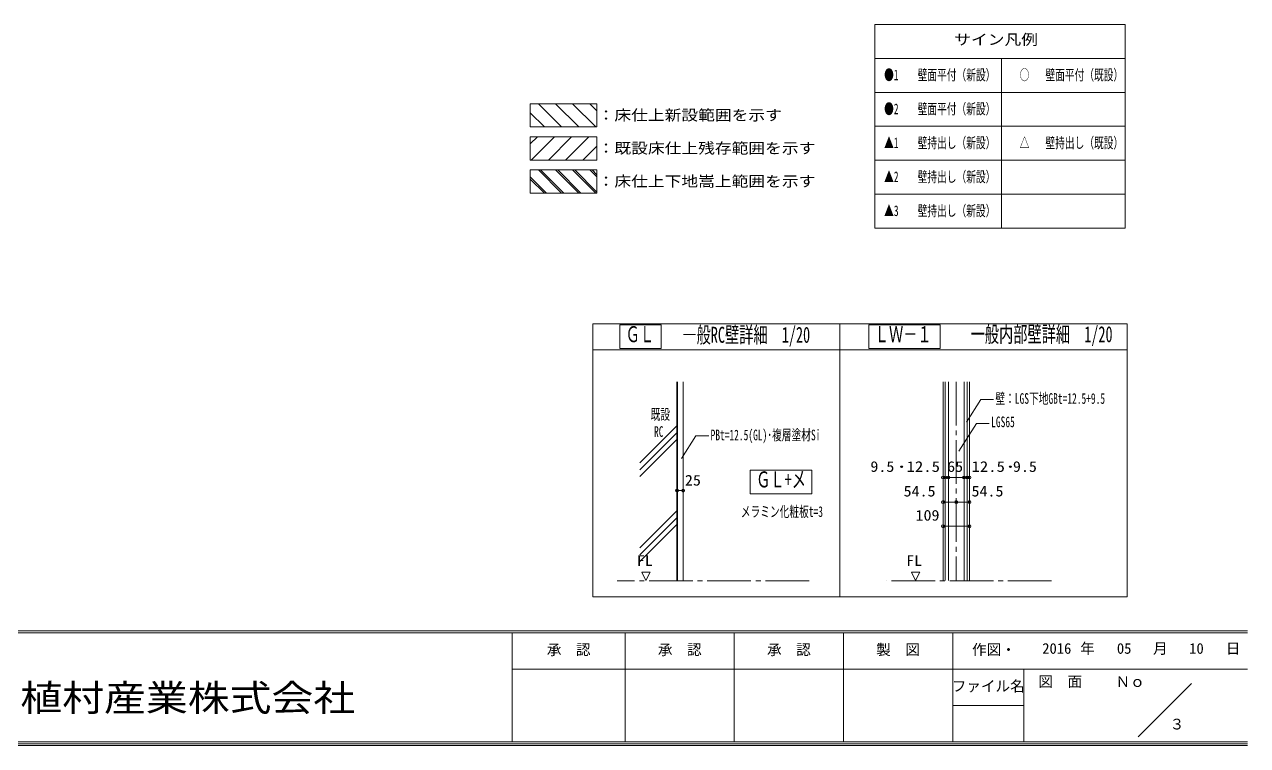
# Model space of a CAD drawing. Units: millimetres on the paper, enlarged 50 times, with parts at 1:20. Extents: x -48066 to 77311, y -302220 to 10476.
# Drawn here: x -20517 to -7916, y -55105 to -47673 of the extents above; entities that cross this region are included whole.
import ezdxf
from ezdxf.enums import TextEntityAlignment as Align

# ---------------------------------------------------------------- set-up
doc = ezdxf.new("R2010")
doc.units = ezdxf.units.MM
doc.header["$LTSCALE"] = 50
doc.header["$PDMODE"] = 32
doc.header["$PDSIZE"] = 30
doc.linetypes.add('CHAIN2', pattern=[12, 9, -1, 1, -1])
for name, color, linetype, lineweight in [('3-4_Dｼｰﾄ', 4, 'Continuous', 18), ('D-0_通り芯', 4, 'CHAIN2', 18), ('D-1_躯体', 4, 'Continuous', 18), ('D-3_建具', 3, 'Continuous', 18), ('D-4_家具', 2, 'Continuous', 35), ('D-5_寸法', 6, 'Continuous', 18), ('D-8_文字', 7, 'Continuous', 9), ('D-A_仕上枠', 4, 'Continuous', 18), ('E-0_補助全色', 4, 'Continuous', 18), ('F-0_図面枠', 4, 'Continuous', 18), ('F-6_凡例', 4, 'Continuous', 18)]:
    doc.layers.add(name, color=color, linetype=linetype, lineweight=lineweight)
doc.layers.add('D-7_ﾊﾂﾁ陰線', color=4, linetype='Continuous')
doc.styles.add('ＭＳ ゴシック', font='')
doc.styles.get('ＭＳ ゴシック').set_extended_font_data('MS Gothic')

msp = doc.modelspace()

# ---------------------------------------------------------------- linework, layer by layer
at = {"layer": '3-4_Dｼｰﾄ'}
for p, q in [((-11817.45, -51014.25), (-11817.45, -50768.8)), ((-13039.59, -52510.9), (-13039.59, -52265.44))]:
    msp.add_line(p, q, dxfattribs=at)
msp.add_lwpolyline([(-14384.36, -50768.8), (-13956.93, -50768.8), (-13956.93, -51014.25), (-14384.36, -51014.25)], close=True, dxfattribs=at)
for points in [[(-11817.45, -50768.8), (-11082.51, -50768.8), (-11082.51, -51014.25), (-11817.45, -51014.25)], [(-13039.59, -52265.44), (-12403.79, -52265.44), (-12403.79, -52510.9), (-13039.59, -52510.9)]]:
    msp.add_lwpolyline(points, dxfattribs=at)
at = {"layer": 'D-0_通り芯'}
for p, q in [((-10917.17, -51357), (-10917.17, -53407.01)), ((-12431.63, -53407.01), (-14411.46, -53407.01)), ((-9934.5, -53407.01), (-11635.87, -53407.01))]:
    msp.add_line(p, q, dxfattribs=at)
at = {"layer": 'D-1_躯体'}
for p, q in [((-10998.42, -51357), (-10998.42, -53402.98)), ((-10835.92, -51357), (-10835.92, -53402.98)), ((-10708.3, -51784.45), (-10888.68, -52071.24)), ((-10576.23, -51784.45), (-10708.3, -51784.45))]:
    msp.add_line(p, q, dxfattribs=at)
for points in [[(-10532.92, -51537.09), (-10664.99, -51537.09), (-10811.83, -51770.55)], [(-13467.26, -51913.23), (-13599.33, -51913.23), (-13746.17, -52146.69)]]:
    msp.add_lwpolyline(points, dxfattribs=at)
for points in [[(-14113.28, -53403.61), (-14069.28, -53319.62), (-14155.28, -53319.62)], [(-11337.7, -53403.61), (-11293.7, -53319.62), (-11379.7, -53319.62)]]:
    msp.add_lwpolyline(points, close=True, dxfattribs=at)
at = {"layer": 'D-3_建具'}
for p, q in [((-13730.25, -51357), (-13730.25, -53407.01)), ((-11053.42, -51357), (-11053.42, -53407.01)), ((-11029.67, -51357), (-11029.67, -53402.98)), ((-10804.67, -51357), (-10804.67, -53402.98)), ((-10780.92, -51357), (-10780.92, -53407.01))]:
    msp.add_line(p, q, dxfattribs=at)
at = {"layer": 'D-4_家具'}
msp.add_line((-13792.75, -51357), (-13792.75, -53407.01), dxfattribs=at)
at = {"layer": 'D-5_寸法'}
for p, q in [((-14661.3, -50758.09), (-14661.3, -53572.19)), ((-14661.3, -50758.09), (-9154.72, -50758.09)), ((-12115.28, -53572.19), (-12115.28, -50758.09)), ((-9154.72, -50758.09), (-9154.72, -53572.19)), ((-14661.3, -51025.61), (-9154.72, -51025.61)), ((-14661.3, -53572.19), (-9154.72, -53572.19))]:
    msp.add_line(p, q, dxfattribs=at)
at = {"layer": 'D-8_文字'}
for p, q in [((-14178.23, -52192), (-13792.75, -51806.51)), ((-14178.23, -52262.71), (-13792.75, -51877.22)), ((-14178.23, -52333.42), (-13792.75, -51947.94)), ((-14178.23, -53067.79), (-13792.75, -52682.3)), ((-14178.23, -53138.5), (-13792.75, -52753.01)), ((-14178.23, -53209.21), (-13792.75, -52823.72))]:
    msp.add_line(p, q, dxfattribs=at)
at = {"layer": 'D-A_仕上枠'}
msp.add_line((-13792.75, -52477.22), (-13730.25, -52477.22), dxfattribs=at)
for p in [(-11053.42, -52342.54), (-11029.67, -52342.54), (-10998.42, -52342.54), (-10835.92, -52342.54), (-10804.67, -52342.54), (-10780.92, -52342.54), (-13792.75, -52477.22), (-13730.25, -52477.22), (-11053.42, -52595.86), (-10917.17, -52595.86), (-10780.92, -52595.86), (-11053.42, -52844.84), (-10780.92, -52844.84)]:
    msp.add_point(p, dxfattribs=at)
at = {"layer": 'E-0_補助全色'}
for p, q in [((-11053.42, -52342.54), (-11029.67, -52342.54)), ((-11029.67, -52342.54), (-10998.42, -52342.54)), ((-10998.42, -52342.54), (-10835.92, -52342.54)), ((-10835.92, -52342.54), (-10804.67, -52342.54)), ((-10804.67, -52342.54), (-10780.92, -52342.54)), ((-11053.42, -52595.86), (-10917.17, -52595.86)), ((-10917.17, -52595.86), (-10780.92, -52595.86)), ((-11053.42, -52844.84), (-10780.92, -52844.84))]:
    msp.add_line(p, q, dxfattribs=at)
at = {"layer": 'F-0_図面枠'}
for p, q in [((-11756.53, -47673.04), (-11756.53, -49773.04)), ((-11756.53, -48023.04), (-9178.04, -48023.04)), ((-10451.3, -48023.04), (-10451.3, -49773.04)), ((-11756.53, -48373.04), (-9178.04, -48373.04)), ((-11756.53, -48723.04), (-9178.04, -48723.04)), ((-11756.53, -49073.04), (-9178.04, -49073.04)), ((-11756.53, -49423.04), (-9178.04, -49423.04)), ((-9178.04, -49773.04), (-11756.53, -49773.04))]:
    msp.add_line(p, q, dxfattribs=at)
at = {"layer": 'F-0_図面枠', "color": 7, "lineweight": 9}
for p, q in [((-48066.07, -53923.31), (-7916.06, -53923.31)), ((-48066.07, -53942.06), (-7916.06, -53942.06)), ((-15491.06, -53942.06), (-15491.06, -55067.29)), ((-14328.58, -53942.06), (-14328.58, -55064.95)), ((-13203.56, -53942.06), (-13203.56, -55064.95)), ((-12078.57, -53942.06), (-12078.57, -55064.95)), ((-10953.56, -53942.06), (-10953.56, -55064.95)), ((-9043.36, -55015.98), (-8494.37, -54466.98)), ((-48066.07, -55067.58), (-7916.06, -55067.58)), ((-48066.07, -55086.33), (-7916.06, -55086.33)), ((-48066.07, -55105.08), (-7916.06, -55105.08))]:
    msp.add_line(p, q, dxfattribs=at)
at = {"layer": 'F-0_図面枠', "color": 6}
for p, q in [((-15491.06, -54317.53), (-7916.06, -54317.53)), ((-10221.5, -54317.53), (-10221.5, -55064.95)), ((-10953.56, -54692.55), (-10221.5, -54692.55))]:
    msp.add_line(p, q, dxfattribs=at)
at = {"layer": 'F-0_図面枠'}
msp.add_lwpolyline([(-11756.53, -47673.04), (-9178.04, -47673.04), (-9178.04, -49773.04)], dxfattribs=at)
at = {"layer": 'F-6_凡例'}
for p, q in [((-14983.7, -48729.42), (-15222.35, -48490.77)), ((-14806.92, -48729.42), (-15045.57, -48490.77)), ((-14630.14, -48729.42), (-14868.79, -48490.77)), ((-14619.71, -48563.08), (-14692.02, -48490.77)), ((-15160.47, -48729.42), (-15305.07, -48584.83)), ((-15305.07, -48904.13), (-15232.76, -48831.83)), ((-15294.63, -49070.48), (-15055.98, -48831.83)), ((-15117.86, -49070.48), (-14879.21, -48831.83)), ((-14941.08, -49070.48), (-14702.43, -48831.83)), ((-14764.3, -49070.48), (-14619.71, -48925.88)), ((-15137.29, -49411.53), (-15305.07, -49243.75)), ((-15160.47, -49411.53), (-15305.07, -49266.94)), ((-14983.7, -49411.53), (-15222.35, -49172.88)), ((-14960.51, -49411.53), (-15199.16, -49172.88)), ((-14806.92, -49411.53), (-15045.57, -49172.88)), ((-14783.73, -49411.53), (-15022.38, -49172.88)), ((-14630.14, -49411.53), (-14868.79, -49172.88)), ((-14618.55, -49399.93), (-14845.61, -49172.88)), ((-14619.71, -49245.18), (-14692.02, -49172.88)), ((-14619.71, -49221.99), (-14668.83, -49172.88))]:
    msp.add_line(p, q, dxfattribs=at)
at = {"layer": 'F-6_凡例', "color": 7, "lineweight": 9}
for points in [[(-15305.07, -48490.77), (-14619.71, -48490.77), (-14619.71, -48729.42), (-15305.07, -48729.42)], [(-15305.07, -48831.83), (-14619.71, -48831.83), (-14619.71, -49070.48), (-15305.07, -49070.48)], [(-15305.07, -49172.88), (-14619.71, -49172.88), (-14619.71, -49411.53), (-15305.07, -49411.53)]]:
    msp.add_lwpolyline(points, close=True, dxfattribs=at)

# ---------------------------------------------------------------- texts
at = {"layer": 'D-7_ﾊﾂﾁ陰線', "style": 'ＭＳ ゴシック'}
for s, height, width, p in [('ＧＬ', 165, 0.65, (-14322.69, -50997.35)), ('―般RC壁詳細\u30001/20', 165, 0.65, (-13737.59, -51003.37)), ('一般内部壁詳細\u30001/20', 165, 0.65, (-10768.59, -50997.59)), ('ＬＷ－１', 165, 0.65, (-11755.78, -50997.35)), ('壁：LGS下地GBt=12.5+9.5', 110, 0.65, (-10513.54, -51616.12)), ('LGS65', 110, 0.65, (-10557.1, -51856.81)), ('PBt=12.5(GL)･複層塗材Si', 110, 0.65, (-13447.88, -51992.26)), ('ＧＬ+メ', 165, 0.65, (-12977.92, -52493.99)), ('･', 110, 1.35, (-11530.11, -52321.47)), ('･', 110, 1.35, (-10409.57, -52321.47)), ('メラミン化粧板t=3', 110, 0.65, (-13136.78, -52781.93)), ('FL', 110, 1.1, (-14207.78, -53286.52)), ('FL', 110, 1.1, (-11432.2, -53286.52))]:
    msp.add_text(s, height=height, dxfattribs=dict(at, width=width)).set_placement(p, align=Align.BOTTOM_LEFT)
at = {"layer": 'D-A_仕上枠', "style": 'ＭＳ ゴシック'}
for s, width, p in [('既設', 0.65, (-14065.21, -51780.18)), ('RC', 0.65, (-14030.67, -51956.6)), ('9.5', 1.1, (-11801.64, -52317.54)), ('12.5', 1.15, (-11428.83, -52317.54)), ('65', 1.1, (-11010.92, -52317.54)), ('12.5', 1.15, (-10759.81, -52317.54)), ('9.5', 1.1, (-10333.28, -52317.54)), ('25', 1.1, (-13712.23, -52458.43)), ('54.5', 1.1, (-11459.57, -52570.86)), ('54.5', 1.1, (-10759.81, -52570.86)), ('109', 1.1, (-11336.58, -52819.84))]:
    msp.add_text(s, height=110, dxfattribs=dict(at, width=width)).set_placement(p, align=Align.BOTTOM_LEFT)
at = {"layer": 'F-0_図面枠', "style": 'ＭＳ ゴシック'}
for s, width, p in [('サイン凡例', 1.15, (-10937.9, -47916.22)), ('●1', 0.65, (-11659.97, -48281.1)), ('壁面平付（新設）', 0.65, (-11314.46, -48281.1)), ('○', 0.65, (-10263.75, -48281.1)), ('壁面平付（既設）', 0.65, (-9997.97, -48281.1)), ('●2', 0.65, (-11659.97, -48631.1)), ('壁面平付（新設）', 0.65, (-11314.46, -48631.1)), ('▲1', 0.65, (-11659.97, -48981.1)), ('壁持出し（新設）', 0.65, (-11314.46, -48981.1)), ('△', 0.65, (-10263.75, -48981.1)), ('壁持出し（既設）', 0.65, (-9997.97, -48981.1)), ('▲2', 0.65, (-11659.97, -49331.1)), ('壁持出し（新設）', 0.65, (-11314.46, -49331.1)), ('壁持出し（新設）', 0.65, (-11314.46, -49681.1)), ('▲3', 0.65, (-11659.97, -49681.1))]:
    msp.add_text(s, height=110, dxfattribs=dict(at, width=width)).set_placement(p, align=Align.BOTTOM_LEFT)
at = {"layer": 'F-0_図面枠', "color": 3, "style": 'ＭＳ ゴシック'}
for s, p in [('承\u3000認', (-15134.81, -54204.79)), ('承\u3000認', (-13991.06, -54204.79)), ('承\u3000認', (-12866.06, -54204.79)), ('製\u3000図', (-11741.06, -54204.79)), ('作図・', (-10753.66, -54204.79)), ('2016', (-10030.88, -54192.29)), ('年\u3000\u3000\u3000\u3000月\u3000\u3000\u3000\u3000日', (-9639.64, -54192.29)), ('05', (-9261.96, -54192.29)), ('10', (-8517, -54192.29)), ('ファイル名', (-10962.53, -54580.04)), ('図\u3000面', (-10070.33, -54532.72)), ('Ｎｏ', (-9275.47, -54533.99)), ('３', (-8717.93, -54972.23))]:
    msp.add_text(s, height=110, dxfattribs=at).set_placement(p, align=Align.BOTTOM_LEFT)
at = {"layer": 'F-0_図面枠', "color": 3, "style": 'ＭＳ ゴシック', "width": 1.15}
msp.add_text('植村産業株式会社', height=274.9, dxfattribs=at).set_placement((-20559.39, -54833.1), align=Align.BOTTOM_LEFT)
at = {"layer": 'F-6_凡例', "style": 'ＭＳ ゴシック', "width": 1.15}
for s, p in [('：床仕上新設範囲を示す', (-14611.35, -48695.45)), ('：既設床仕上残存範囲を示す', (-14611.35, -49036.5)), ('：床仕上下地嵩上範囲を示す', (-14611.35, -49377.55))]:
    msp.add_text(s, height=110, dxfattribs=at).set_placement(p, align=Align.BOTTOM_LEFT)

doc.saveas('drawing.dxf')
